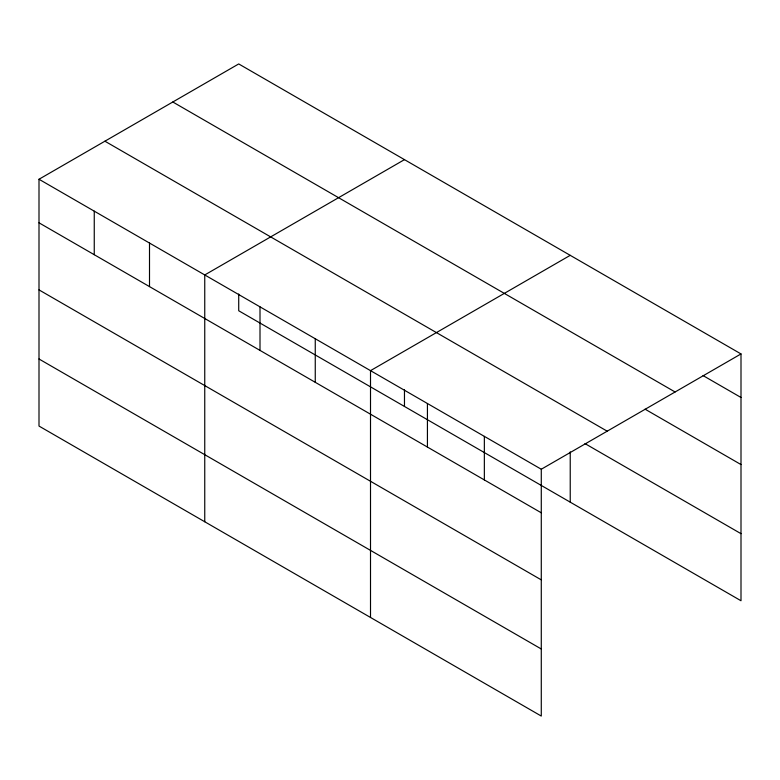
<?xml version="1.0" encoding="UTF-8"?>
<svg xmlns="http://www.w3.org/2000/svg" width="780" height="780" viewBox="0 0 780 780"><rect width="100%" height="100%" fill="white"/><g stroke="black" fill="none" stroke-linecap="round" stroke-linejoin="round"><path stroke-width="1.17" d="M541.281 579.871L541.281 469.238L39 179.254L39 426.065L541.281 716.059L541.281 579.871L39 289.887M238.719 293.992L238.719 310.762L741 600.746L741 353.935L238.719 63.941L39 179.254M404.469 159.637L204.75 274.95L204.75 521.761M570.229 255.333L370.51 370.646L370.51 617.458M541.281 469.238L741 353.935M703.053 375.58L741 397.488M172.809 101.995L675.09 391.979M645.07 409.178L741 464.568M104.91 141.2L607.191 431.184M584.981 443.596L741 533.676M39 222.807L541.281 512.801M39 358.995L541.281 648.98M570.229 451.844L570.229 502.154M484.351 436.371L484.351 479.934M427.43 403.504L427.43 447.067M404.469 389.688L404.469 406.458M315.256 338.744L315.256 382.298M260.003 306.842L260.003 350.405M149.506 243.048L149.506 286.601M94.253 211.146L94.253 254.709"/></g></svg>
